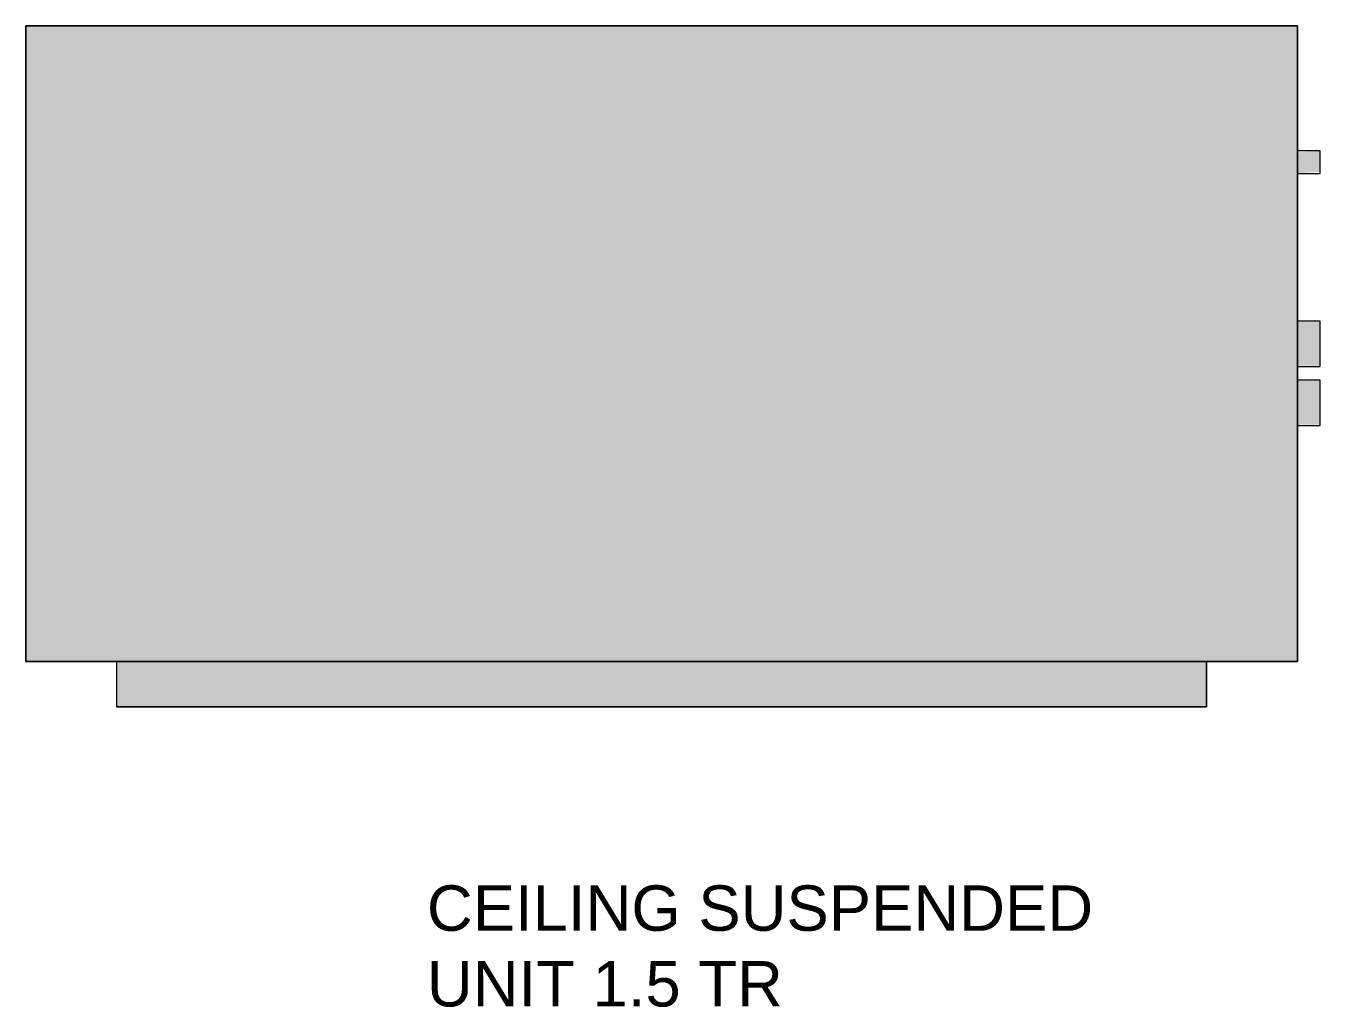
# Model space of a CAD drawing. Header units: millimetres. Extents: x 177 to 25619, y -4018 to 1995.
# Drawn here: x 7333 to 8758, y 142 to 1222 of the extents above; entities that cross this region are included whole.
import ezdxf

# ---------------------------------------------------------------- set-up
doc = ezdxf.new("R2010")
doc.units = ezdxf.units.MM
doc.layers.add('CEILING SUSPENDED UNIT 1.5 TR', color=7, linetype='Continuous', lineweight=9)
doc.layers.add('G-ANNO-TEXT', color=7, linetype='Continuous', lineweight=9)
doc.styles.get("Standard").update_dxf_attribs({"font": 'arial.ttf'})

# ---------------------------------------------------------------- blocks, each defined once
blk = doc.blocks.new('SYS_HV_MCH_UnitaryEquipment_FCU1 - SYS_UnitaryEquipment_FCU300x1400x700_Circuit 3-V2-CONCOURSE LEVEL')
at = {"layer": 'CEILING SUSPENDED UNIT 1.5 TR', "true_color": 0x00ff00}
for points in [[(-700, -350), (700, -350), (700, 350), (-700, 350), (-700, 167.3)], [(700, 187.9), (725, 189.2), (725, 212.1), (700, 210.8), (700, 189.2)], [(725, -24.1), (725, 24.1), (700, 24.1), (700, -24.1)], [(725, -89.1), (725, -40.9), (700, -40.9), (700, -89.1)], [(-600, -400), (600, -400), (600, -350), (-600, -350)]]:
    blk.add_hatch(color=3, dxfattribs=at).paths.add_polyline_path(points)
at = {"layer": 'CEILING SUSPENDED UNIT 1.5 TR', "color": 3, "true_color": 0x00ff00}
for p, q in [((700, 350), (-700, 350)), ((-700, 350), (-700, -350)), ((-700, -350), (-700, 350)), ((-700, 350), (700, 350)), ((700, -350), (700, 350)), ((700, 350), (700, -350)), ((725, 212.5), (700, 212.5)), ((700, 212.5), (700, 187.5)), ((700, 212.5), (700, 187.5)), ((725, 187.5), (725, 212.5)), ((725, 187.5), (725, 212.5)), ((700, 187.5), (725, 187.5)), ((725, 25), (700, 25)), ((700, 25), (700, -25)), ((700, 25), (700, -25)), ((725, -25), (725, 25)), ((725, -25), (725, 25)), ((700, -25), (725, -25)), ((725, -40), (700, -40)), ((700, -40), (700, -90)), ((700, -40), (700, -90)), ((725, -90), (725, -40)), ((725, -90), (725, -40)), ((700, -90), (725, -90)), ((-700, -350), (700, -350)), ((700, -350), (-700, -350)), ((600, -350), (-600, -350)), ((-600, -350), (600, -350)), ((-600, -350), (-600, -400)), ((-600, -350), (-600, -400)), ((600, -400), (600, -350)), ((600, -350), (600, -400)), ((600, -400), (-600, -400)), ((-600, -400), (600, -400))]:
    blk.add_line(p, q, dxfattribs=at)

msp = doc.modelspace()

# ---------------------------------------------------------------- block references
at = {"layer": 'CEILING SUSPENDED UNIT 1.5 TR', "color": 3, "true_color": 0x00ff00}
msp.add_blockref('SYS_HV_MCH_UnitaryEquipment_FCU1 - SYS_UnitaryEquipment_FCU300x1400x700_Circuit 3-V2-CONCOURSE LEVEL', (8032.5, 872.4), dxfattribs=at)

# ---------------------------------------------------------------- texts
at = {"layer": 'G-ANNO-TEXT', "insert": (7774.1, 275.9), "char_height": 50, "attachment_point": 1}
msp.add_mtext_dynamic_manual_height_columns('CEILING SUSPENDED UNIT 1.5 TR', width=763.492, gutter_width=12.5, heights=[0], dxfattribs=at)

doc.saveas('drawing.dxf')
